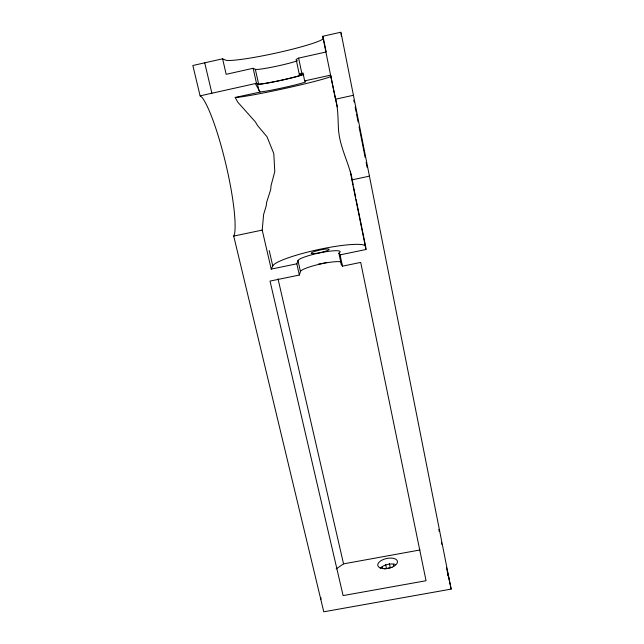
<?xml version="1.0" encoding="UTF-8"?>
<svg xmlns="http://www.w3.org/2000/svg" width="644" height="644" viewBox="0 0 644 644"><rect width="100%" height="100%" fill="white"/><g stroke="black" fill="none" stroke-linecap="round" stroke-linejoin="round"><path stroke-width="0.97" d="M353.137 184.892C350.763 165.806 339.871 148.965 338.519 129.653C337.858 119.486 338.366 109.069 335.476 99.216L322.7 36.297L340.942 32.2L451.154 589.107L323.771 611.8L320.841 599.572L320.962 597.608M297.995 260.554L300.45 271.559L299.355 275.044L270.029 281.082L343.107 595.587L426.046 580.727L360.704 262.414L342.463 266.165L341.231 264.314L338.881 253.164L340.29 251.796L339.63 251.096A21.654 3.172 -12.3 0 0 317.098 253.454A21.654 3.172 -12.3 0 0 297.995 260.554L296.844 263.807L271.229 269.103L262.205 230.109L263.621 214.476L266.222 205.863L266.6 202.417L270.689 189.658L271.076 185.488L274.779 171.57L273.789 153.53L266.97 136.697L257.528 125.532L255.354 121.853L237.821 102.235L235.173 97.453L260.868 91.899A23.892 1.095 -12.3 0 0 287.965 86.65A23.892 1.095 -12.3 0 0 305.65 81.619L304.66 80.886L302.994 72.981L299.299 74.342A22.741 1.24 -12.3 0 1 288.182 78.657A22.741 1.24 -12.3 0 1 258.622 84.026L256.489 83.318L200.115 95.859L192.846 65.503L222.599 58.805L225.271 59.973A50.345 4.46 -12.3 0 0 276.63 52.921A50.345 4.46 -12.3 0 0 323.385 38.262L322.7 36.297M320.841 599.572L233.724 236.082L234.601 233.708A74.358 11.495 76.7 0 0 225.569 162.94A74.358 11.495 76.7 0 0 201.966 97.292L200.115 95.859M271.229 269.103L272.782 266.036L269.216 250.54M336.16 568.926L343.55 563.87L420.001 549.976M341.231 264.314L341.851 263.935M325.896 52.019L298.623 58.113L296.135 59.377L299.299 74.342M384.693 568.982L392.083 567.332M297.48 60.753A22.838 1.626 -12.3 0 1 273.563 66.839A22.838 1.626 -12.3 0 1 255.346 69.335L253.132 68.28L226.181 74.31L222.599 58.805M304.66 80.886L330.589 75.147L337.319 106.928M335.476 99.216L353.427 95.28M338.881 253.164L340.08 254.871L365.985 249.51L351.849 179.885L369.431 176.15M233.724 236.082L262.205 230.109M235.173 97.453L236.718 97.437A49.83 2.278 -12.3 0 0 290.605 87.19A49.83 2.278 -12.3 0 0 331.064 76.121M303.759 74.302A23.941 1.304 -12.3 0 1 280.301 80.5A23.941 1.304 -12.3 0 1 257.56 84.308L255.314 83.575L260.079 91.939M204.712 62.83L211.892 93.227M278.023 278.868L343.55 563.87M255.346 69.335L258.622 84.026M257.56 84.308L258.977 90.667M253.132 68.28L256.489 83.318M296.844 263.807L299.355 275.044M385.611 564.458L386.448 568.33M382.311 566.728L382.729 568.66M389.37 563.621L390.208 567.493M447.862 573.675L450.365 585.388M450.567 586.322L451.154 589.107M393.339 564.257L393.75 566.197M446.542 567.928L448.216 575.76M298.623 58.113L301.811 73.247M340.08 254.871L342.463 266.165M323.385 38.262L326.106 51.665M353.532 186.841L355.713 197.563M356.108 199.511L365.406 245.324M447.822 573.554L448.844 578.698M353.789 100.174L354.184 102.146M355.158 107.081L356.14 112.016M356.526 113.996L358.088 121.885M359.07 126.828L365.132 157.418M366.106 162.352L367.08 167.287M438.83 529.497L439.216 531.469M441.365 542.329L441.76 544.301M350.368 171.248L351.849 179.885M365.985 249.51L365.599 246.298A47.535 6.979 -12.3 0 0 319.126 249.421A47.535 6.979 -12.3 0 0 272.782 266.036M341.046 33.166L341.36 36.08M300.45 271.559A21.582 3.437 -12.3 0 1 318.53 264.451A21.582 3.437 -12.3 0 1 341.417 261.923M326.733 262.333A9.137 1.401 -12.2 0 1 324.536 262.937M323.763 263.122A9.137 1.401 -12.2 0 1 318.41 264.112M380.21 568.266A10.006 5.031 -12 0 1 395.488 564.45M315.504 253.43A9.169 1.296 -12.2 0 0 329.124 249.429A9.169 1.296 -12.2 0 0 315.866 251.055A9.169 1.296 -12.2 0 0 315.504 253.43M383.156 568.596A10.022 4.967 -12.1 0 0 397.469 561.536A10.022 4.967 -12.1 0 0 382.238 559.998A10.022 4.967 -12.1 0 0 383.156 568.596"/></g></svg>
